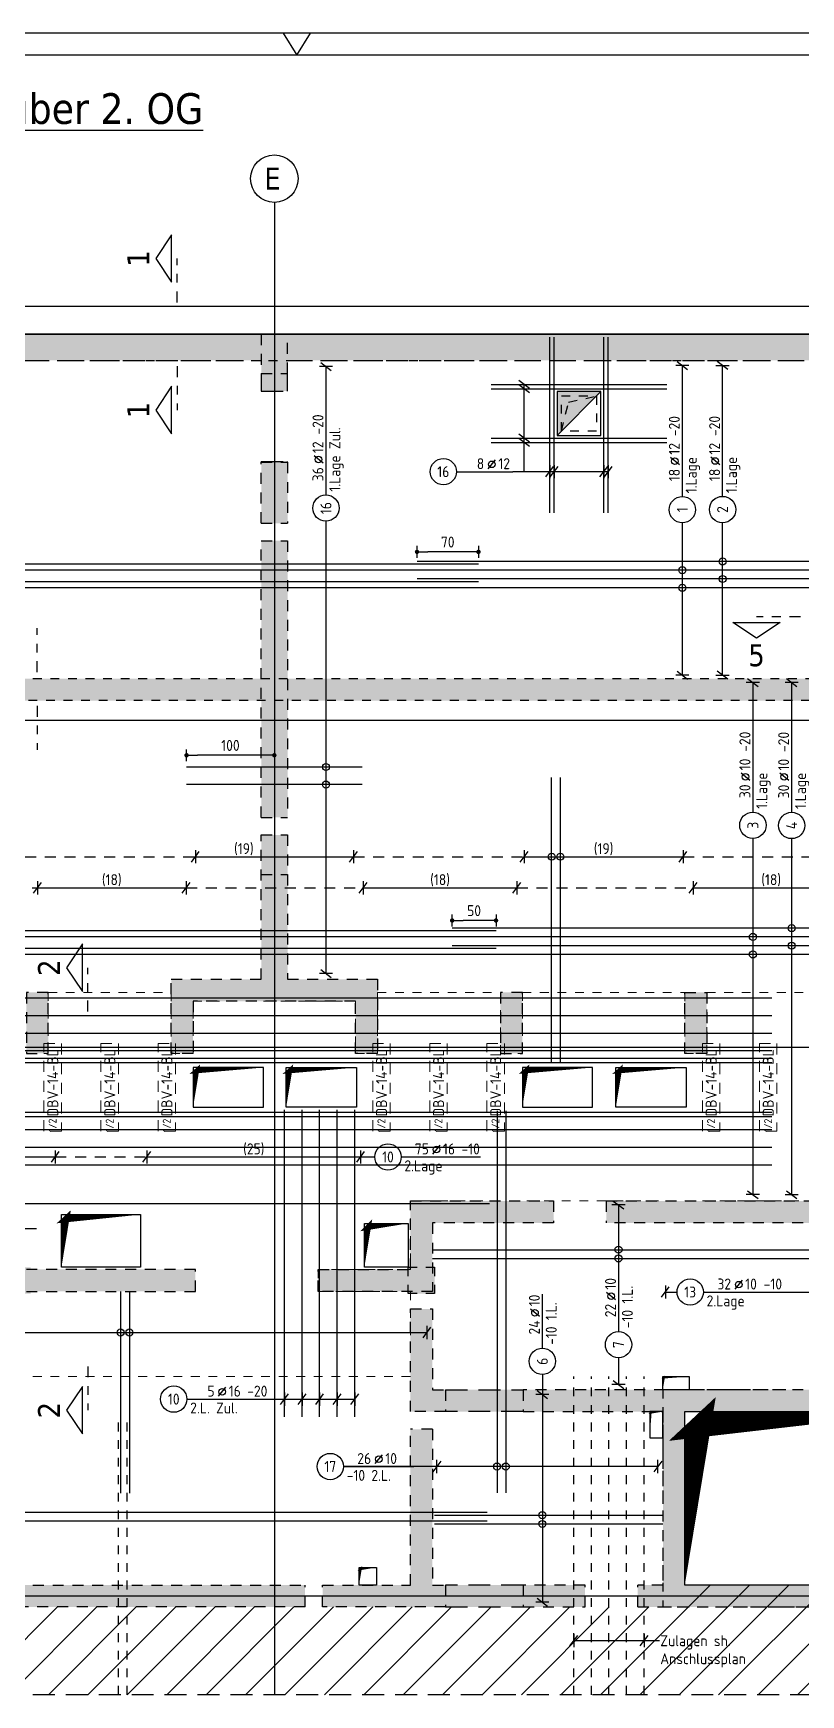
# Model space of a CAD drawing. Extents: x 0 to 76.9, y -2.2 to 33.4.
# Drawn here: x 26.72 to 35.47, y 10.77 to 29.7 of the extents above; entities that cross this region are included whole.
import ezdxf
from ezdxf.enums import TextEntityAlignment as Align

# ---------------------------------------------------------------- set-up
doc = ezdxf.new("R2010")
doc.units = 0
doc.header["$LTSCALE"] = 0.5
for name, pattern in [('AUSGEZOGEN', [1000.01, 1000, 0.01]), ('DASHED', [0.75, 0.5, -0.25]), ('DOT', [0.175, 0.05, -0.125]), ('HIDDEN', [0.375, 0.25, -0.125]), ('HIDDEN2', [0.187, 0.125, -0.062]), ('PUNKT', [0.175, 0.05, -0.125]), ('STRICHLINIE', [0.75, 0.5, -0.25]), ('STRICHPUNKT2', [0.55, 0.25, -0.125, 0.05, -0.125]), ('VERDECKT', [0.375, 0.25, -0.125])]:
    doc.linetypes.add(name, pattern=pattern)
for name, color, linetype in [('ACHSEN', 7, 'Continuous'), ('BETON', 7, 'Continuous'), ('Brüstung DG', 7, 'Continuous'), ('DD', 7, 'Continuous'), ('DG', 7, 'Continuous'), ('grau_dunkel', 7, 'Continuous'), ('grau_hell', 7, 'Continuous'), ('grau_mittel', 7, 'Continuous'), ('HILFE', 7, 'Continuous'), ('MASSE', 7, 'Continuous'), ('OBJEKT', 7, 'Continuous'), ('RAHMEN', 7, 'Continuous'), ('RND', 7, 'Continuous'), ('SCHATTEN', 7, 'Continuous'), ('SCHNITTE', 7, 'Continuous'), ('SFP_Achsen', 7, 'Continuous'), ('TEXT', 7, 'Continuous'), ('TWP_Auflager_Schraff', 7, 'Continuous'), ('VERDECKT', 7, 'Continuous'), ('VERDECKT2', 7, 'Continuous')]:
    doc.layers.add(name, color=color, linetype=linetype)
doc.layers.add('NOPLOT', color=7, linetype='Continuous', plot=False)
doc.styles.add('helv', font='tahoma.ttf')
doc.styles.add('txt', font='isocp.shx')
doc.dimstyles.new('DOT_I', dxfattribs={"dimscale": 0.5, "dimtxt": 0.25, "dimasz": 0.25, "dimexe": 0.1, "dimexo": 0.3, "dimgap": 0.1, "dimtad": 1, "dimdec": 3, "dimzin": 3, "dimtxsty": 'txt', "dimblk": 'DOT', "dimblk1": 'DOT', "dimblk2": 'DOT', "dimsah": 1, "dimcen": 0.1, "dimse1": 1, "dimse2": 1, "dimazin": 0, "dimtfac": 1, "dimtdec": 4, "dimtix": 1, "dimtmove": 2, "dimatfit": 3, "dimfxl": 0, "dimtvp": 1, "dimtolj": 1, "dimtzin": 0, "dimarcsym": 0})
pattern_1 = [(0, (-74.21585, 66.179425), (0.025, 0.05), [0, -0.05])]

# ---------------------------------------------------------------- blocks, each defined once
blk = doc.blocks.new('SCHN-1')
at = {"layer": 'SCHNITTE', "color": 5, "linetype": 'Continuous'}
blk.add_lwpolyline([(0.54, 0.125), (0, 0.485), (-0.54, 0.125)], close=True, dxfattribs=at)
at = {"layer": 'SCHNITTE', "color": 6, "linetype": 'Continuous', "style": 'helv'}
blk.add_attdef('SCHN-1', text='', height=0.5, dxfattribs=at).set_placement((0, 0.635), align=Align.CENTER)
blk = doc.blocks.new('DOT')
at = {"layer": 'MASSE', "color": 7, "linetype": 'Continuous'}
for p, q in [((0, 0), (-1, 0)), ((0, 0.54), (0, -0.54))]:
    blk.add_line(p, q, dxfattribs=at)
at = {"layer": 'MASSE', "color": 7, "linetype": 'Continuous', "const_width": 0.2}
blk.add_lwpolyline([(-0.1, 0, 1), (0.1, 0, 1)], format="xyb", close=True, dxfattribs=at)
blk = doc.blocks.new('*D24')
at = {"layer": 'Defpoints', "color": 0, "linetype": 'AUSGEZOGEN', "transparency": 16777216}
for p in [(31.494, 19.593), (31.494, 19.593), (31.994, 19.593)]:
    blk.add_point(p, dxfattribs=at)
at = {"layer": 'MASSE', "color": 0, "linetype": 'AUSGEZOGEN', "lineweight": -2, "transparency": 16777216}
blk.add_line((31.869, 19.593), (31.619, 19.593), dxfattribs=at)
at = {"layer": 'MASSE', "color": 0, "linetype": 'AUSGEZOGEN', "lineweight": -2, "transparency": 16777216, "xscale": 0.125, "yscale": 0.125, "zscale": 0.125, "rotation": 180}
blk.add_blockref('DOT', (31.494, 19.593), dxfattribs=at)
at = {"layer": 'MASSE', "color": 0, "linetype": 'AUSGEZOGEN', "lineweight": -2, "transparency": 16777216, "xscale": 0.125, "yscale": 0.125, "zscale": 0.125}
blk.add_blockref('DOT', (31.994, 19.593), dxfattribs=at)
at = {"layer": 'MASSE', "color": 0, "linetype": 'AUSGEZOGEN', "transparency": 16777216, "insert": (31.744, 19.705), "char_height": 0.125, "attachment_point": 5, "style": 'txt'}
blk.add_mtext('\\A1;50', dxfattribs=at)
blk = doc.blocks.new('lei_gre')
at = {"layer": 'RND', "color": 7, "linetype": 'Continuous'}
for p, q in [((-0.09, -0.12), (0.09, 0.12)), ((0, 0.15), (0, -0.15))]:
    blk.add_line(p, q, dxfattribs=at)
blk = doc.blocks.new('RND_LEI')
at = {"layer": 'RND', "color": 7, "linetype": 'Continuous'}
blk.add_line((1.022, 0.066), (1.19, 0.27), dxfattribs=at)
for centre, radius in [((0, 0), 0.3), ((1.106, 0.168), 0.075)]:
    blk.add_circle(centre, radius, dxfattribs=at)
at = {"layer": 'RND', "color": 7, "linetype": 'Continuous', "style": 'txt'}
blk.add_attdef('POSL', text='', height=0.25, dxfattribs=at).set_placement((0, 0), align=Align.MIDDLE)
blk.add_attdef('ANZ', text='', height=0.25, dxfattribs=at).set_placement((0.931, 0.057), align=Align.RIGHT)
for tag, p in [('DUM', (1.253, 0.057)), ('ABSTD', (1.674, 0.057)), ('POSTXT', (0.374, -0.327))]:
    blk.add_attdef(tag, p, '', height=0.25, dxfattribs=at)
blk = doc.blocks.new('*D33')
at = {"layer": 'Defpoints', "color": 0, "linetype": 'AUSGEZOGEN', "transparency": 16777216}
for p in [(31.094, 23.792), (31.094, 23.792), (31.794, 23.792)]:
    blk.add_point(p, dxfattribs=at)
at = {"layer": 'MASSE', "color": 0, "linetype": 'AUSGEZOGEN', "lineweight": -2, "transparency": 16777216}
blk.add_line((31.669, 23.792), (31.219, 23.792), dxfattribs=at)
at = {"layer": 'MASSE', "color": 0, "linetype": 'AUSGEZOGEN', "lineweight": -2, "transparency": 16777216, "xscale": 0.125, "yscale": 0.125, "zscale": 0.125, "rotation": 180}
blk.add_blockref('DOT', (31.094, 23.792), dxfattribs=at)
at = {"layer": 'MASSE', "color": 0, "linetype": 'AUSGEZOGEN', "lineweight": -2, "transparency": 16777216, "xscale": 0.125, "yscale": 0.125, "zscale": 0.125}
blk.add_blockref('DOT', (31.794, 23.792), dxfattribs=at)
at = {"layer": 'MASSE', "color": 0, "linetype": 'AUSGEZOGEN', "transparency": 16777216, "insert": (31.444, 23.904), "char_height": 0.125, "attachment_point": 5, "style": 'txt'}
blk.add_mtext('\\A1;70', dxfattribs=at)
blk = doc.blocks.new('A1-35-0')
at = {"layer": 'RAHMEN'}
blk.add_line((118.9, 59.4), (0, 59.4), dxfattribs=at)
at = {"layer": 'RAHMEN', "color": 7, "linetype": 'Continuous'}
for p, q in [((59.14, 59.4), (59.45, 58.9)), ((59.45, 58.9), (59.76, 59.4))]:
    blk.add_line(p, q, dxfattribs=at)
at = {"layer": 'RAHMEN', "color": 5}
blk.add_line((118.4, 58.9), (2, 58.9), dxfattribs=at)
blk = doc.blocks.new('*D45')
at = {"layer": 'Defpoints', "color": 0, "linetype": 'AUSGEZOGEN', "transparency": 16777216}
for p in [(28.469, 21.475), (28.469, 21.475), (29.469, 21.475)]:
    blk.add_point(p, dxfattribs=at)
at = {"layer": 'MASSE', "color": 0, "linetype": 'AUSGEZOGEN', "lineweight": -2, "transparency": 16777216}
blk.add_line((29.344, 21.475), (28.594, 21.475), dxfattribs=at)
at = {"layer": 'MASSE', "color": 0, "linetype": 'AUSGEZOGEN', "lineweight": -2, "transparency": 16777216, "xscale": 0.125, "yscale": 0.125, "zscale": 0.125, "rotation": 180}
blk.add_blockref('DOT', (28.469, 21.475), dxfattribs=at)
at = {"layer": 'MASSE', "color": 0, "linetype": 'AUSGEZOGEN', "lineweight": -2, "transparency": 16777216, "xscale": 0.125, "yscale": 0.125, "zscale": 0.125}
blk.add_blockref('DOT', (29.469, 21.475), dxfattribs=at)
at = {"layer": 'MASSE', "color": 0, "linetype": 'AUSGEZOGEN', "transparency": 16777216, "insert": (28.969, 21.587), "char_height": 0.125, "attachment_point": 5, "style": 'txt'}
blk.add_mtext('\\A1;100', dxfattribs=at)

msp = doc.modelspace()

# ---------------------------------------------------------------- hatches: boundary and pattern name
at = {"layer": 'Brüstung DG', "linetype": 'DOT'}
h = msp.add_hatch(dxfattribs=at)
h.set_pattern_fill('DOTS', color=102, scale=0.8, double=1)
h.set_pattern_definition(pattern_1)
h.paths.add_polyline_path([(43.0691, 10.7729), (43.3691, 10.7729), (43.3691, 26.2729), (4.4441, 26.2729), (4.4441, 25.3079), (4.6041, 25.3079), (4.6041, 25.9729), (43.0691, 25.9729)])
at = {"layer": 'DG', "linetype": 'AUSGEZOGEN'}
h = msp.add_hatch(dxfattribs=at)
h.set_pattern_fill('DOTS', scale=0.8, double=1)
h.set_pattern_definition(pattern_1)
h.paths.add_polyline_path([(34.1441, 12.0229), (34.1441, 13.9979), (36.8441, 13.9979), (36.8441, 13.5329), (37.0941, 13.5329), (37.0941, 14.2479), (33.8941, 14.2479), (33.8941, 11.7729), (37.0941, 11.7729), (37.0941, 12.4829), (36.8441, 12.4829), (36.8441, 12.0229)], flags=17)
h.paths.add_polyline_path([(30.9941, 15.6429), (30.9941, 15.3429), (31.2941, 15.3429), (31.2941, 15.6429)], flags=17)
h.paths.add_polyline_path([(26.6941, 15.6429), (26.3941, 15.6429), (26.3941, 15.3429), (26.6941, 15.3429)], flags=17)
h.paths.add_polyline_path([(22.9441, 15.6429), (22.6441, 15.6429), (22.6441, 15.3429), (22.9441, 15.3429)], flags=17)
h.paths.add_polyline_path([(14.7041, 15.3429), (14.7041, 15.6429), (14.4041, 15.6429), (14.4041, 15.3429)], flags=17)
h.paths.add_polyline_path([(12.1191, 22.3479), (12.1191, 22.0979), (35.7691, 22.0979), (35.7691, 22.3479)])
h.paths.add_polyline_path([(39.3441, 10.7729), (39.5941, 10.7729), (39.5941, 22.3479), (39.3441, 22.3479)])
h.paths.add_polyline_path([(4.3941, 10.7729), (4.6041, 10.7729), (4.6041, 19.1979), (4.3941, 19.1979)])
at = {"layer": 'grau_dunkel', "transparency": 33554687}
msp.add_hatch(color=21, dxfattribs=at).paths.add_polyline_path([(33.1891, 25.6179), (32.6891, 25.6179), (32.6891, 25.1179)])
at = {"layer": 'grau_hell', "linetype": 'AUSGEZOGEN'}
h = msp.add_hatch(dxfattribs=at)
h.set_pattern_fill('ANSI31', color=9, scale=0.1, style=0, double=1)
h.set_pattern_definition([(45, (-0.08538, 28.69272), (-0.2245064, 0.2245064), [])])
h.paths.add_polyline_path([(31.2691, 11.7729), (20.1441, 11.7729), (20.1441, 12.0229), (17.7791, 12.0229), (17.7791, 16.3979), (10.8441, 16.3979), (10.8441, 18.0229), (9.3791, 18.0229), (9.3791, 18.0229), (8.4941, 18.0229), (8.4941, 18.0229), (8.0941, 18.0229), (8.0941, 19.8079), (6.6441, 19.8079), (6.6441, 19.6029), (4.4441, 19.6029), (4.4441, 19.1979), (4.3941, 19.1979), (4.3941, 14.4679), (3.9391, 14.4679), (3.9391, 11.8179), (4.3941, 11.8179), (4.3941, 10.7729), (43.3691, 10.7729), (43.3691, 26.2729), (37.094, 26.2729), (37.0941, 14.2479), (36.8441, 14.2478), (36.844, 12.0229), (34.1441, 12.0229), (34.1441, 11.7729)])
at = {"layer": 'grau_mittel'}
h = msp.add_hatch(color=61, dxfattribs=at)
h.paths.add_polyline_path([(43.3691, 26.2729), (36.8441, 26.2729), (36.8441, 18.0229), (37.9091, 18.0229), (37.9091, 18.2729), (37.0941, 18.2729), (37.0941, 25.9729), (39.3441, 25.9729), (39.3441, 18.2729), (39.1941, 18.2729), (39.1941, 18.0229), (39.5941, 18.0229), (39.5941, 25.9729), (43.0691, 25.9729), (43.0691, 20.9579), (43.3691, 20.9579)])
h.paths.add_polyline_path([(43.3691, 20.9579), (43.0691, 20.9579), (43.0691, 19.0879), (43.3691, 19.0879)], flags=17)
h.paths.add_polyline_path([(43.3691, 19.0879), (43.0691, 19.0879), (43.0691, 18.0229), (43.3691, 18.0229)])
h.paths.add_polyline_path([(43.0691, 18.0229), (43.0691, 18.2729), (39.5941, 18.2729), (39.5941, 18.0229)])
h.paths.add_polyline_path([(39.1941, 18.0229), (39.1941, 18.2729), (38.3091, 18.2729), (38.3091, 18.0229)], flags=17)
h.paths.add_polyline_path([(38.3091, 18.2729), (38.1091, 18.2729), (38.1091, 18.0229), (38.3091, 18.0229)], flags=17)
h.paths.add_polyline_path([(43.3691, 18.0229), (43.0691, 18.0229), (43.0691, 12.0479), (43.3691, 12.0479)])
h.paths.add_polyline_path([(43.0691, 11.7479), (43.3691, 11.7479), (43.3691, 12.0479), (43.0691, 12.0479)])
h.paths.add_polyline_path([(4.6691, 14.1678), (4.6041, 14.1678), (4.3191, 14.1678), (4.3191, 12.1178), (4.6041, 12.1178), (4.6691, 12.1178)])
h.paths.add_polyline_path([(4.6041, 25.9729), (8.0941, 25.9729), (8.0941, 18.0229), (8.4941, 18.0229), (8.4941, 18.2729), (8.3441, 18.2729), (8.3441, 25.9729), (10.5941, 25.9729), (10.5941, 18.2729), (9.8291, 18.2729), (9.8291, 18.0229), (10.8441, 18.0229), (10.8441, 26.2729), (4.4441, 26.2729), (4.4441, 19.1979), (4.3941, 19.1979), (4.3941, 14.4678), (3.9391, 14.4678), (3.9391, 14.1678), (4.6041, 14.1678)])
h.paths.add_polyline_path([(4.6691, 18.2729), (4.6691, 18.0229), (8.0941, 18.0229), (8.0941, 18.2729)], flags=17)
h.paths.add_polyline_path([(8.4941, 18.2729), (8.4941, 18.0229), (9.3791, 18.0229), (9.3791, 18.2729)], flags=17)
h.paths.add_polyline_path([(9.3791, 18.2729), (9.3791, 18.0229), (9.6291, 18.0229), (9.6291, 18.2729)], flags=17)
h.paths.add_polyline_path([(10.8441, 18.0229), (10.5941, 18.0229), (10.5941, 16.3979), (10.8441, 16.3979)], flags=17)
h.paths.add_polyline_path([(8.0941, 16.3979), (8.0941, 11.7729), (8.4941, 11.7729), (8.4941, 12.0229), (8.3441, 12.0229), (8.3441, 16.1479), (14.4291, 16.1479), (14.4291, 15.7929), (14.6791, 15.7929), (14.6791, 16.1479), (15.7391, 16.1479), (15.7391, 16.3979)])
h.paths.add_polyline_path([(9.5041, 11.7729), (9.5041, 12.0229), (8.4941, 12.0229), (8.4941, 11.7729)], flags=17)
h.paths.add_polyline_path([(9.5041, 11.7729), (9.7041, 11.7729), (9.7041, 12.0229), (9.5041, 12.0229)])
h.paths.add_polyline_path([(9.9041, 12.0229), (9.9041, 11.7729), (12.8191, 11.7729), (12.8191, 12.0229)], flags=16)
h.paths.add_polyline_path([(13.0191, 12.0229), (13.0191, 11.7729), (13.2691, 11.7729), (13.2691, 12.0229)], flags=16)
h.paths.add_polyline_path([(13.2691, 12.0229), (13.2691, 11.7729), (14.2791, 11.7729), (14.2791, 12.0229)], flags=16)
h.paths.add_polyline_path([(14.4291, 12.0229), (14.2791, 12.0229), (14.2791, 11.7729), (14.8291, 11.7729), (14.8291, 12.0229), (14.6791, 12.0229), (14.6791, 14.7079), (16.0391, 14.7079), (16.0391, 14.9579), (14.6791, 14.9579), (14.6791, 15.6429), (14.4291, 15.6429)])
h.paths.add_polyline_path([(14.8291, 12.0229), (14.8291, 11.7729), (15.8391, 11.7729), (15.8391, 12.0229)], flags=16)
h.paths.add_polyline_path([(15.8391, 11.7729), (16.0891, 11.7729), (16.0891, 12.0229), (15.8391, 12.0229)])
h.paths.add_polyline_path([(16.4941, 16.1479), (16.4941, 16.3979), (16.1391, 16.3979), (16.1391, 16.1479)])
h.paths.add_polyline_path([(17.3791, 16.1479), (17.3791, 16.3979), (16.4941, 16.3979), (16.4941, 16.1479)])
h.paths.add_polyline_path([(18.6941, 16.1479), (18.6941, 12.0229), (16.2891, 12.0229), (16.2891, 11.7729), (20.4441, 11.7729), (20.4441, 12.0229), (18.9441, 12.0229), (18.9441, 16.1479), (19.8941, 16.1479), (19.8941, 15.3679), (21.2691, 15.3679), (21.2691, 15.6179), (20.1441, 15.6179), (20.1441, 16.3979), (17.3791, 16.3979), (17.3791, 16.1479)])
h.paths.add_polyline_path([(16.2391, 14.9579), (16.2391, 14.7079), (17.7791, 14.7079), (17.7791, 14.9579)])
h.paths.add_polyline_path([(20.6441, 12.0229), (20.6441, 11.7729), (29.8191, 11.7729), (29.8191, 12.0229)])
h.paths.add_polyline_path([(25.0191, 15.3679), (25.0191, 15.6179), (22.6691, 15.6179), (22.6691, 15.3679)])
h.paths.add_polyline_path([(28.5691, 15.3679), (28.5691, 15.6179), (26.4191, 15.6179), (26.4191, 15.3679)])
h.paths.add_polyline_path([(29.9691, 15.6179), (29.9691, 15.3679), (31.2691, 15.3679), (31.2691, 16.1479), (32.6491, 16.1479), (32.6491, 16.3979), (31.0191, 16.3979), (31.0191, 15.6179)])
h.paths.add_polyline_path([(31.2691, 13.7979), (31.0191, 13.7979), (31.0191, 12.0229), (30.0191, 12.0229), (30.0191, 11.7729), (31.4191, 11.7729), (31.4191, 12.0229), (31.2691, 12.0229)])
h.paths.add_polyline_path([(32.3041, 11.7729), (32.3041, 12.0229), (31.4191, 12.0229), (31.4191, 11.7729)])
h.paths.add_polyline_path([(32.3041, 12.0229), (32.3041, 11.7729), (33.0091, 11.7729), (33.0091, 12.0229)], flags=17)
h.paths.add_polyline_path([(33.6091, 12.0229), (33.6091, 11.7729), (37.0941, 11.7729), (37.0941, 12.4829), (36.8441, 12.4829), (36.8441, 12.0229), (34.1441, 12.0229), (34.1441, 13.9979), (36.8441, 13.9979), (36.8441, 13.5329), (37.0941, 13.5329), (37.0941, 13.7829), (37.0141, 13.7829), (37.0141, 13.9329), (37.0941, 13.9329), (37.0941, 14.3976), (36.8441, 14.3976), (36.8441, 14.2479), (32.3041, 14.2479), (32.3041, 13.9979), (33.8941, 13.9979), (33.8941, 12.0229)])
h.paths.add_polyline_path([(36.8441, 13.5329), (36.8441, 12.4829), (37.0941, 12.4829), (37.0941, 13.5329)], flags=17)
h.paths.add_polyline_path([(36.8441, 14.3976), (37.0941, 14.3976), (37.0941, 15.2826), (36.8441, 15.2826)])
h.paths.add_polyline_path([(37.0941, 15.5479), (36.8441, 15.5479), (36.8441, 15.2826), (37.0941, 15.2826)])
h.paths.add_polyline_path([(36.5441, 16.3979), (36.5441, 16.1479), (37.0941, 16.1479), (37.0941, 16.3979)])
h.paths.add_polyline_path([(35.944, 16.1479), (35.944, 16.3979), (33.2491, 16.3979), (33.2491, 16.1479)])
h.paths.add_polyline_path([(32.3041, 13.9979), (32.3041, 14.2479), (31.4191, 14.2479), (31.4191, 13.9979)])
h.paths.add_polyline_path([(31.4191, 13.9979), (31.4191, 14.2479), (31.2691, 14.2479), (31.2691, 15.1679), (31.0191, 15.1679), (31.0191, 13.9979)])
h.paths.add_polyline_path([(37.0941, 18.0229), (36.8441, 18.0229), (36.8441, 16.9479), (37.0941, 16.9479)])
h.paths.add_polyline_path([(34.1441, 18.0779), (34.3941, 18.0779), (34.3941, 18.7729), (34.1441, 18.7729)])
h.paths.add_polyline_path([(32.2941, 18.7729), (32.0441, 18.7729), (32.0441, 18.0779), (32.2941, 18.0779)])
h.paths.add_polyline_path([(30.3941, 18.6729), (30.3941, 18.0779), (30.6441, 18.0779), (30.6441, 18.9229), (29.6191, 18.9229), (29.6191, 20.5679), (29.3191, 20.5679), (29.3191, 18.9229), (28.2941, 18.9229), (28.2941, 18.0779), (28.5441, 18.0779), (28.5441, 18.6729)])
h.paths.add_polyline_path([(29.3191, 20.7679), (29.6191, 20.7679), (29.6191, 23.9179), (29.3191, 23.9179)])
h.paths.add_polyline_path([(29.6191, 24.8129), (29.3191, 24.8129), (29.3191, 24.1179), (29.6191, 24.1179)])
h.paths.add_polyline_path([(29.6191, 24.8129), (29.6191, 24.8229), (29.3191, 24.8229), (29.3191, 24.8129)])
h.paths.add_polyline_path([(29.6191, 25.6229), (29.6191, 25.8229), (29.3191, 25.8229), (29.3191, 25.6229)])
h.paths.add_polyline_path([(29.3191, 25.8229), (29.6191, 25.8229), (29.6191, 26.2729), (29.3191, 26.2729)])
h.paths.add_polyline_path([(29.6191, 26.2729), (29.6191, 25.9729), (36.8441, 25.9729), (36.8441, 26.2729)])
h.paths.add_polyline_path([(22.1191, 26.2729), (22.1191, 25.9729), (29.3191, 25.9729), (29.3191, 26.2729)])
h.paths.add_polyline_path([(21.8191, 26.2729), (21.8191, 25.9729), (22.1191, 25.9729), (22.1191, 26.2729)])
h.paths.add_polyline_path([(14.6191, 26.2729), (14.6191, 25.9729), (21.8191, 25.9729), (21.8191, 26.2729)])
h.paths.add_polyline_path([(14.6191, 26.2729), (14.3191, 26.2729), (14.3191, 25.9729), (14.6191, 25.9729)])
h.paths.add_polyline_path([(10.8441, 26.2729), (10.8441, 25.9729), (14.3191, 25.9729), (14.3191, 26.2729)])
h.paths.add_polyline_path([(13.5441, 18.7729), (13.2941, 18.7729), (13.2941, 18.0779), (13.5441, 18.0779)])
h.paths.add_polyline_path([(15.6441, 18.7729), (15.3941, 18.7729), (15.3941, 18.0779), (15.6441, 18.0779)])
h.paths.add_polyline_path([(17.2941, 18.7729), (17.0441, 18.7729), (17.0441, 18.0779), (17.2941, 18.0779)])
h.paths.add_polyline_path([(19.3941, 18.7729), (19.1441, 18.7729), (19.1441, 18.0779), (19.3941, 18.0779)])
h.paths.add_polyline_path([(20.7941, 18.0779), (21.0441, 18.0779), (21.0441, 18.7729), (20.7941, 18.7729)])
h.paths.add_polyline_path([(22.8941, 18.0779), (23.1441, 18.0779), (23.1441, 18.7729), (22.8941, 18.7729)])
h.paths.add_polyline_path([(24.7941, 18.7729), (24.5441, 18.7729), (24.5441, 18.0779), (24.7941, 18.0779)])
h.paths.add_polyline_path([(26.6441, 18.0779), (26.8941, 18.0779), (26.8941, 18.7729), (26.6441, 18.7729)])
h.paths.add_polyline_path([(43.0691, 10.7729), (43.3691, 10.7729), (43.3691, 11.7479), (43.0691, 11.7479)])
h.paths.add_polyline_path([(4.3941, 10.7729), (4.6041, 10.7729), (4.6041, 12.1178), (3.9391, 12.1178), (3.9391, 11.8178), (4.3941, 11.8178)])

# ---------------------------------------------------------------- linework, layer by layer
at = {"layer": 'ACHSEN', "color": 140, "linetype": 'AUSGEZOGEN'}
for p, q in [((29.4691, 27.7729), (29.4691, 10.7729)), ((43.3691, 26.2729), (2.1691, 26.2729)), ((43.3691, 18.1479), (2.1691, 18.1479)), ((43.3691, 11.8979), (2.1691, 11.8979))]:
    msp.add_line(p, q, dxfattribs=at)
at = {"layer": 'BETON', "color": 6, "linetype": 'AUSGEZOGEN'}
msp.add_line((4.3691, 26.2729), (43.3691, 26.2729), dxfattribs=at)
for points in [[(29.3441, 17.9179), (28.5441, 17.9179), (28.5441, 17.4679), (29.3441, 17.4679)], [(29.6041, 17.9179), (30.4041, 17.9179), (30.4041, 17.4679), (29.6041, 17.4679)], [(33.0941, 17.9179), (32.2941, 17.9179), (32.2941, 17.4679), (33.0941, 17.4679)], [(33.3591, 17.9179), (34.1591, 17.9179), (34.1591, 17.4679), (33.3591, 17.4679)], [(27.9441, 15.6429), (27.0441, 15.6429), (27.0441, 16.2429), (27.9441, 16.2429)], [(30.4941, 16.1429), (30.9941, 16.1429), (30.9941, 15.6429), (30.4941, 15.6429)], [(33.8941, 14.3979), (34.1941, 14.3979), (34.1941, 14.2479), (33.8941, 14.2479)], [(33.8941, 13.9979), (33.7441, 13.9979), (33.7441, 13.6979), (33.8941, 13.6979)], [(34.1441, 13.9979), (36.8441, 13.9979), (36.8441, 12.0229), (34.1441, 12.0229)], [(30.4341, 12.2229), (30.6341, 12.2229), (30.6341, 12.0229), (30.4341, 12.0229)]]:
    msp.add_lwpolyline(points, close=True, dxfattribs=at)
at = {"layer": 'Brüstung DG', "color": 102, "linetype": 'PUNKT', "lineweight": -2}
for points in [[(43.3691, 10.7729), (43.3691, 26.2729), (4.4441, 26.2729), (4.4441, 25.3079), (4.4441, 25.3079), (4.4441, 25.3079), (4.6041, 25.3079)], [(4.6041, 25.3079), (4.6041, 25.3079), (4.6041, 25.3079), (4.6041, 25.9729), (43.0691, 25.9729), (43.0691, 10.7729)]]:
    msp.add_lwpolyline(points, dxfattribs=at)
at = {"layer": 'DD', "color": 7, "linetype": 'HIDDEN2'}
for p, q in [((32.8207, 25.4976), (33.1391, 25.5679)), ((32.7391, 25.1679), (32.8207, 25.4976))]:
    msp.add_line(p, q, dxfattribs=at)
msp.add_lwpolyline([(32.7391, 25.5679), (33.1391, 25.5679), (33.1391, 25.1679), (32.7391, 25.1679)], close=True, dxfattribs=at)
at = {"layer": 'DG', "color": 7, "linetype": 'PUNKT', "lineweight": -2}
for p, q in [((12.1191, 22.3479), (35.5691, 22.3479)), ((35.7691, 22.0979), (11.9191, 22.0979)), ((37.0941, 14.2479), (33.8941, 14.2479)), ((33.8941, 14.2479), (33.8941, 11.7729)), ((34.1441, 12.0229), (34.1441, 13.9979)), ((34.1441, 13.9979), (36.8441, 13.9979)), ((36.8441, 12.0229), (34.1441, 12.0229)), ((33.8941, 11.7729), (37.0941, 11.7729))]:
    msp.add_line(p, q, dxfattribs=at)
msp.add_lwpolyline([(30.9941, 15.6429), (31.2941, 15.6429), (31.2941, 15.3429), (30.9941, 15.3429)], close=True, dxfattribs=at)
at = {"layer": 'grau_dunkel', "color": 21}
msp.add_lwpolyline([(36.8441, 13.9979, 0, 0.31, 0), (34.153, 13.8431, 0, 0, 0), (34.3046, 13.9848, 0.3221, 0, 0), (34.1441, 12.0229, 0, 0, 0)], format="xyseb", dxfattribs=at)
at = {"layer": 'HILFE', "color": 102, "linetype": 'AUSGEZOGEN'}
msp.add_line((33.8548, 11.3891), (32.8805, 11.3891), dxfattribs=at)
at = {"layer": 'HILFE', "color": 102, "linetype": 'DASHED'}
msp.add_line((43.4691, 10.7729), (2.6691, 10.7729), dxfattribs=at)
at = {"layer": 'NOPLOT', "color": 171, "linetype": 'DOT', "lineweight": 0}
for points in [[(26.6441, 18.0779), (26.8941, 18.0779), (26.8941, 18.7729), (28.2941, 18.7729), (28.2941, 18.0779), (28.5441, 18.0779), (28.5441, 18.6729), (30.3941, 18.6729), (30.3941, 18.0779), (30.6441, 18.0779), (30.6441, 18.7729), (32.0441, 18.7729), (32.0441, 18.0779), (32.2941, 18.0779), (32.2941, 18.7729), (34.1441, 18.7729), (34.1441, 18.0779), (34.3941, 18.0779), (34.3941, 18.7729), (36.8441, 18.7729)], [(36.8441, 16.3979), (31.0191, 16.3979), (31.0191, 15.6179), (29.9691, 15.6179), (29.9691, 15.3679), (31.0191, 15.3679), (31.0191, 14.3979), (20.1441, 14.3979), (20.1441, 15.3679), (21.2691, 15.3679), (21.2691, 15.6179)]]:
    msp.add_lwpolyline(points, dxfattribs=at)
at = {"layer": 'NOPLOT', "color": 191, "linetype": 'Continuous'}
for points in [[(21.1341, 18.7113), (35.1341, 18.7113)], [(21.1341, 18.5113), (35.1341, 18.5113)], [(21.1341, 18.3113), (35.1341, 18.3113)], [(21.1341, 18.1113), (35.1341, 18.1113)], [(21.1341, 18.025), (35.1341, 18.025)], [(21.1341, 17.975), (35.1341, 17.975)], [(21.1341, 17.4107), (35.1341, 17.4107)], [(21.1341, 17.3607), (35.1341, 17.3607)], [(21.1341, 17.2107), (35.1341, 17.2107)], [(21.1341, 17.0107), (35.1341, 17.0107)], [(21.1341, 16.8107), (35.1341, 16.8107)]]:
    msp.add_lwpolyline(points, dxfattribs=at)
at = {"layer": 'OBJEKT', "color": 7, "linetype": 'AUSGEZOGEN'}
msp.add_line((32.6891, 25.1179), (33.1891, 25.6179), dxfattribs=at)
msp.add_lwpolyline([(33.1891, 25.6179), (32.6891, 25.6179), (32.6891, 25.1179), (33.1891, 25.1179)], close=True, dxfattribs=at)
at = {"layer": 'RND', "color": 7, "linetype": 'AUSGEZOGEN'}
for p, q in [((24.9312, 26.591), (37.0414, 26.591)), ((30.0568, 25.904), (30.0568, 24.4409)), ((34.1161, 25.9156), (34.1161, 24.4227)), ((34.5745, 24.4241), (34.5745, 25.9148)), ((31.544, 24.7055), (32.184, 24.7055)), ((30.0568, 24.1409), (30.0568, 18.9885)), ((34.1161, 24.1227), (34.1161, 22.3873)), ((34.5745, 22.3868), (34.5745, 24.1241)), ((34.9198, 22.3046), (34.9198, 20.8275)), ((35.3613, 22.3041), (35.3613, 20.8252)), ((18.8561, 21.8733), (37.0384, 21.8733)), ((34.9198, 20.5275), (34.9198, 16.4698)), ((35.3613, 20.5252), (35.3613, 16.4695)), ((28.5695, 20.3191), (30.3702, 20.3191)), ((32.3145, 20.3191), (34.1242, 20.3191)), ((26.7706, 19.9657), (28.4636, 19.9657)), ((30.4814, 19.9657), (32.2317, 19.9657)), ((34.2408, 19.9657), (35.9655, 19.9657)), ((24.7909, 16.8996), (26.9744, 16.8996)), ((28.0167, 16.8996), (30.4519, 16.8996)), ((30.4519, 16.8996), (30.6135, 16.8996)), ((30.9135, 16.8996), (31.8185, 16.8996)), ((33.3892, 16.3524), (33.3892, 14.9111)), ((26.1182, 16.0854), (26.7582, 16.0854)), ((32.5216, 14.722), (32.5216, 15.3381)), ((33.923, 15.3609), (34.0556, 15.3609)), ((34.3556, 15.3609), (37.0473, 15.3609)), ((23.588, 14.8996), (31.2076, 14.8996)), ((33.3892, 14.6111), (33.3892, 14.306)), ((32.5216, 14.422), (32.5216, 14.1933)), ((28.4731, 14.1407), (29.4338, 14.1407)), ((32.5216, 14.1933), (32.5216, 11.8282)), ((31.3192, 13.3729), (30.2563, 13.3729)), ((30.2563, 13.3729), (31.0592, 13.3729)), ((33.8375, 13.3729), (31.3192, 13.3729))]:
    msp.add_line(p, q, dxfattribs=at)
at = {"layer": 'RND', "color": 102, "linetype": 'AUSGEZOGEN'}
for p, q in [((32.3142, 24.7055), (32.3142, 25.698)), ((33.2729, 24.7055), (32.184, 24.7055)), ((29.4338, 14.1407), (30.3849, 14.1407))]:
    msp.add_line(p, q, dxfattribs=at)
at = {"layer": 'RND', "color": 7, "linetype": 'VERDECKT'}
for p, q in [((26.6302, 20.3191), (28.5695, 20.3191)), ((30.3702, 20.3191), (32.3145, 20.3191)), ((34.1242, 20.3191), (36.064, 20.3191)), ((24.6868, 19.9657), (26.7706, 19.9657)), ((28.4636, 19.9657), (30.4814, 19.9657)), ((32.2317, 19.9657), (34.2408, 19.9657)), ((26.9744, 16.8996), (28.0167, 16.8996))]:
    msp.add_line(p, q, dxfattribs=at)
at = {"layer": 'RND', "color": 1, "linetype": 'AUSGEZOGEN'}
for points in [[(32.6053, 24.2379), (32.6053, 26.2379)], [(32.6553, 24.2379), (32.6553, 26.2379)], [(33.2229, 24.2379), (33.2229, 26.2379)], [(33.2729, 24.2379), (33.2729, 26.2379)], [(31.9391, 25.698), (33.9391, 25.698)], [(31.9391, 25.648), (33.9391, 25.648)], [(31.9391, 25.0878), (33.9391, 25.0878)], [(31.9391, 25.0378), (33.9391, 25.0378)], [(36.8441, 23.6831), (31.0941, 23.6831)], [(20.2941, 23.6559), (31.7941, 23.6559)], [(36.844, 23.5831), (25.344, 23.5831)], [(36.8441, 23.4831), (31.0941, 23.4831)], [(20.2941, 23.4559), (31.7941, 23.4559)], [(36.844, 23.3831), (25.344, 23.3831)], [(30.4691, 21.3413), (28.4691, 21.3413)], [(32.6275, 17.9729), (32.6275, 21.2229)], [(32.7275, 17.9729), (32.7275, 21.2229)], [(30.4691, 21.1413), (28.4691, 21.1413)], [(36.8441, 19.5061), (31.4941, 19.5061)], [(20.4941, 19.4789), (31.9941, 19.4789)], [(36.8441, 19.4061), (25.3441, 19.4061)], [(36.8441, 19.3061), (31.4941, 19.3061)], [(20.4941, 19.2789), (31.9941, 19.2789)], [(36.8441, 19.2061), (25.3441, 19.2061)], [(29.5849, 13.9379), (29.5849, 17.4379)], [(29.7849, 13.9379), (29.7849, 17.4379)], [(29.9849, 13.9379), (29.9849, 17.4379)], [(30.1849, 13.9379), (30.1849, 17.4379)], [(30.3849, 13.9379), (30.3849, 17.4379)], [(32.0055, 17.4229), (32.0055, 13.0729)], [(32.1055, 17.4229), (32.1055, 13.0729)], [(20.17, 16.3696), (31.92, 16.3696)], [(31.2691, 15.8429), (36.9191, 15.8429)], [(31.2691, 15.7429), (36.9191, 15.7429)], [(27.718, 15.3679), (27.718, 13.0679)], [(27.818, 15.3679), (27.818, 13.0679)], [(20.1441, 12.8531), (31.8941, 12.8531)], [(20.1441, 12.7531), (31.8941, 12.7531)], [(31.2941, 12.8186), (33.8941, 12.8186)], [(31.2941, 12.7186), (33.8941, 12.7186)]]:
    msp.add_lwpolyline(points, dxfattribs=at)
at = {"layer": 'RND', "color": 1, "linetype": 'HIDDEN2'}
for points in [[(32.8805, 10.7729), (32.8805, 14.3979)], [(33.0805, 10.7729), (33.0805, 14.3979)], [(33.2805, 10.7729), (33.2805, 14.3979)], [(33.4805, 10.7729), (33.4805, 14.3979)], [(33.6805, 10.7729), (33.6805, 14.3979)], [(27.6939, 10.7729), (27.6939, 13.8979)], [(27.7939, 10.7729), (27.7939, 13.8979)]]:
    msp.add_lwpolyline(points, dxfattribs=at)
at = {"layer": 'RND', "color": 7, "linetype": 'AUSGEZOGEN'}
for centre in [(34.5745, 23.6831), (34.1161, 23.5831), (34.5745, 23.4831), (34.1161, 23.3831), (30.0568, 21.3413), (30.0568, 21.1413), (32.6275, 20.3191), (32.7275, 20.3191), (35.3613, 19.5061), (34.9198, 19.4061), (35.3613, 19.3061), (34.9198, 19.2061), (33.3892, 15.8429), (33.3892, 15.7429), (27.718, 14.8996), (27.818, 14.8996), (32.0055, 13.373), (32.1055, 13.373), (32.5216, 12.8186), (32.5216, 12.7186)]:
    msp.add_circle(centre, 0.04, dxfattribs=at)
at = {"layer": 'SCHATTEN', "color": 1, "linetype": 'AUSGEZOGEN'}
for points in [[(28.5441, 17.4679, 0, 0.0734, 0), (28.5806, 17.9149, 0, 0, 0), (28.5456, 17.8834, 0.0689, 0, 0), (29.3441, 17.9179, 0, 0, 0)], [(29.6041, 17.4679, 0, 0.0734, 0), (29.6406, 17.9149, 0, 0, 0), (29.6056, 17.8834, 0.0689, 0, 0), (30.4041, 17.9179, 0, 0, 0)], [(32.2941, 17.4679, 0, 0.0734, 0), (32.3306, 17.9149, 0, 0, 0), (32.2956, 17.8834, 0.0689, 0, 0), (33.0941, 17.9179, 0, 0, 0)], [(33.3591, 17.4679, 0, 0.0734, 0), (33.3956, 17.9149, 0, 0, 0), (33.3606, 17.8834, 0.0689, 0, 0), (34.1591, 17.9179, 0, 0, 0)], [(27.0441, 15.6429, 0, 0.0978, 0), (27.0928, 16.2389, 0, 0, 0), (27.0465, 16.1963, 0.0933, 0, 0), (27.9441, 16.2429, 0, 0, 0)], [(30.4941, 15.6429, 0, 0.0815, 0), (30.5347, 16.1396, 0, 0, 0), (30.4974, 16.1023, 0.0815, 0, 0), (30.9941, 16.1429, 0, 0, 0)], [(33.8941, 14.2479, 0, 0.0245, 0), (33.9063, 14.3969, 0, 0, 0), (33.8945, 14.3865, 0.0228, 0, 0), (34.1941, 14.3979, 0, 0, 0)], [(33.7441, 13.6979, 0, 0.0228, 0), (33.7555, 13.9975, 0, 0, 0), (33.7451, 13.9857, 0.0245, 0, 0), (33.8941, 13.9979, 0, 0, 0)], [(30.6341, 12.2229, 0, 0.0326, 0), (30.4354, 12.2066, 0, 0, 0), (30.4503, 12.2216, 0.0326, 0, 0), (30.4341, 12.0229, 0, 0, 0)]]:
    msp.add_lwpolyline(points, format="xyseb", dxfattribs=at)
at = {"layer": 'SCHNITTE', "color": 5, "linetype": 'STRICHPUNKT2'}
for p, q in [((28.3617, 26.6344), (28.3617, 27.1344)), ((28.3617, 25.9078), (28.3617, 25.4078)), ((26.7665, 22.4212), (26.7665, 22.9212)), ((35.4612, 23.0518), (34.9612, 23.0518)), ((26.7665, 22.0388), (26.7665, 21.5388)), ((27.3449, 18.5554), (27.3449, 19.0554)), ((27.3449, 14.5141), (27.3449, 14.0141))]:
    msp.add_line(p, q, dxfattribs=at)
at = {"layer": 'SFP_Achsen', "color": 7, "linetype": 'AUSGEZOGEN'}
msp.add_circle((29.4691, 28.0434), 0.2705, dxfattribs=at)
at = {"layer": 'TWP_Auflager_Schraff', "color": 171, "linetype": 'HIDDEN', "lineweight": 0}
for points in [[(26.8442, 18.1929), (27.0442, 18.1929), (27.0442, 17.1929), (26.8442, 17.1929)], [(27.4942, 18.1929), (27.6942, 18.1929), (27.6942, 17.1929), (27.4942, 17.1929)], [(28.1442, 18.1929), (28.3442, 18.1929), (28.3442, 17.1929), (28.1442, 17.1929)], [(30.5892, 18.1929), (30.7892, 18.1929), (30.7892, 17.1929), (30.5892, 17.1929)], [(31.2392, 18.1929), (31.4392, 18.1929), (31.4392, 17.1929), (31.2392, 17.1929)], [(31.8892, 18.1929), (32.0892, 18.1929), (32.0892, 17.1929), (31.8892, 17.1929)], [(34.3442, 18.1929), (34.5442, 18.1929), (34.5442, 17.1929), (34.3442, 17.1929)], [(34.9942, 18.1929), (35.1942, 18.1929), (35.1942, 17.1929), (34.9942, 17.1929)]]:
    msp.add_lwpolyline(points, close=True, dxfattribs=at)
at = {"layer": 'VERDECKT', "color": 7, "linetype": 'VERDECKT', "lineweight": -2}
for p, q in [((29.3191, 24.1179), (29.3191, 24.8129)), ((29.3191, 24.8129), (29.6191, 24.8129)), ((29.6191, 24.8129), (29.6191, 24.1179)), ((29.3191, 20.7679), (29.3191, 23.9179)), ((29.6191, 23.9179), (29.6191, 20.7679)), ((29.3191, 18.9229), (29.3191, 20.5679)), ((29.6191, 20.5679), (29.6191, 18.9229)), ((28.2941, 18.0779), (28.2941, 18.9229)), ((28.2941, 18.9229), (29.3191, 18.9229)), ((29.6191, 18.9229), (30.6441, 18.9229)), ((30.6441, 18.9229), (30.6441, 18.0779)), ((30.3941, 18.6729), (28.5441, 18.6729)), ((28.5441, 18.6729), (28.5441, 18.0779)), ((30.3941, 18.0779), (30.3941, 18.6729)), ((28.5441, 18.0779), (28.2941, 18.0779)), ((30.6441, 18.0779), (30.3941, 18.0779)), ((31.0191, 15.6179), (31.0191, 16.3979)), ((31.0191, 16.3979), (32.6491, 16.3979)), ((33.2491, 16.3979), (35.944, 16.3979)), ((32.6491, 16.1479), (31.2691, 16.1479)), ((31.2691, 16.1479), (31.2691, 15.3679)), ((35.944, 16.1479), (33.2491, 16.1479)), ((29.9691, 15.6179), (31.0191, 15.6179)), ((29.9691, 15.3679), (29.9691, 15.6179)), ((31.2691, 15.3679), (29.9691, 15.3679)), ((31.0191, 13.9979), (31.0191, 15.1679)), ((31.2691, 15.1679), (31.2691, 14.2479)), ((31.2691, 14.2479), (31.4191, 14.2479)), ((31.4191, 14.2479), (31.4191, 13.9979)), ((32.3041, 14.2479), (32.3041, 13.9979)), ((36.8441, 14.2479), (32.3041, 14.2479)), ((31.4191, 13.9979), (31.0191, 13.9979)), ((32.3041, 13.9979), (33.8941, 13.9979)), ((33.8941, 13.9979), (33.8941, 12.0229)), ((34.1441, 12.0229), (34.1441, 13.9979)), ((34.1441, 13.9979), (36.8441, 13.9979)), ((31.0191, 12.0229), (31.0191, 13.7979)), ((31.2691, 13.7979), (31.2691, 12.0229)), ((20.6441, 12.0229), (29.8191, 12.0229)), ((30.0191, 12.0229), (31.0191, 12.0229)), ((31.2691, 12.0229), (31.4191, 12.0229)), ((31.4191, 12.0229), (31.4191, 11.7729)), ((33.0091, 12.0229), (32.3041, 12.0229)), ((32.3041, 12.0229), (32.3041, 11.7729)), ((33.8941, 12.0229), (33.6091, 12.0229)), ((36.8441, 12.0229), (34.1441, 12.0229)), ((29.8191, 11.7729), (20.6441, 11.7729)), ((31.4191, 11.7729), (30.0191, 11.7729)), ((32.3041, 11.7729), (33.0091, 11.7729)), ((33.6091, 11.7729), (37.0941, 11.7729))]:
    msp.add_line(p, q, dxfattribs=at)
at = {"layer": 'VERDECKT', "color": 7, "linetype": 'VERDECKT'}
for p, q in [((29.3191, 24.1179), (29.6191, 24.1179)), ((29.3191, 23.9179), (29.6191, 23.9179)), ((29.3191, 20.7679), (29.6191, 20.7679)), ((29.3191, 20.5679), (29.6191, 20.5679)), ((29.3191, 20.116), (29.6191, 20.116)), ((32.6491, 16.3979), (32.6491, 16.1479)), ((33.2491, 16.3979), (33.2491, 16.1479)), ((31.0191, 15.1679), (31.2691, 15.1679)), ((31.2691, 13.7979), (31.0191, 13.7979)), ((29.8191, 11.7729), (29.8191, 12.0229)), ((30.0191, 11.7729), (30.0191, 12.0229)), ((33.0091, 11.7729), (33.0091, 12.0229)), ((33.6091, 11.7729), (33.6091, 12.0229))]:
    msp.add_line(p, q, dxfattribs=at)
at = {"layer": 'VERDECKT', "color": 7, "linetype": 'VERDECKT', "lineweight": -2}
for points in [[(29.6191, 26.2729), (29.3191, 26.2729), (29.3191, 25.8229), (29.6191, 25.8229)], [(26.8941, 18.7729), (26.6441, 18.7729), (26.6441, 18.0779), (26.8941, 18.0779)], [(32.0441, 18.0779), (32.2941, 18.0779), (32.2941, 18.7729), (32.0441, 18.7729)], [(34.1441, 18.7729), (34.3941, 18.7729), (34.3941, 18.0779), (34.1441, 18.0779)], [(26.4191, 15.3679), (28.5691, 15.3679), (28.5691, 15.6179), (26.4191, 15.6179)]]:
    msp.add_lwpolyline(points, close=True, dxfattribs=at)
at = {"layer": 'VERDECKT2', "color": 7, "linetype": 'STRICHLINIE'}
for p, q in [((22.1191, 26.2729), (29.3191, 26.2729)), ((36.8441, 26.2729), (29.6191, 26.2729)), ((22.1191, 25.9729), (29.3191, 25.9729)), ((29.6191, 25.9729), (36.8441, 25.9729)), ((29.3191, 25.8229), (29.3191, 25.6229)), ((29.6191, 25.6229), (29.6191, 25.8229)), ((29.3191, 25.6229), (29.6191, 25.6229)), ((29.3191, 24.8229), (29.3191, 24.8129)), ((29.3191, 24.8229), (29.6191, 24.8229)), ((29.6191, 24.8129), (29.6191, 24.8229)), ((31.4191, 14.2479), (32.3041, 14.2479)), ((32.3041, 13.9979), (31.4191, 13.9979)), ((32.3041, 12.0229), (31.4191, 12.0229)), ((31.4191, 11.7729), (32.3041, 11.7729))]:
    msp.add_line(p, q, dxfattribs=at)

# ---------------------------------------------------------------- block references
at = {"layer": 'RAHMEN', "color": 7, "linetype": 'AUSGEZOGEN', "xscale": 0.5, "yscale": 0.5, "zscale": 0.5}
msp.add_blockref('A1-35-0', (0, 0), dxfattribs=at)
at = {"layer": 'RND', "color": 7, "linetype": 'AUSGEZOGEN', "xscale": 0.5, "yscale": 0.5, "zscale": 0.5}
for p, rotation in [((30.0568, 25.904), 270), ((34.1161, 25.9156), 270), ((34.5745, 25.9148), 90), ((32.3142, 25.698), 90), ((32.3142, 25.648), 90), ((32.3142, 25.0878), 90), ((32.3142, 25.0378), 90), ((34.1161, 22.3873), 270), ((34.5745, 22.3868), 90), ((34.9198, 22.3046), 270), ((35.3613, 22.3041), 270), ((30.0568, 18.9885), 270), ((34.9198, 16.4698), 270), ((35.3613, 16.4695), 270), ((33.3892, 16.3524), 270), ((32.5216, 14.1933), 270), ((33.3892, 14.306), 270), ((31.3192, 13.3729), 180), ((33.8375, 13.3729), 180), ((32.5216, 11.8282), 270)]:
    msp.add_blockref('lei_gre', p, dxfattribs=dict(at, rotation=rotation))
at = {"layer": 'RND', "color": 7, "linetype": 'AUSGEZOGEN', "xscale": 0.5, "yscale": 0.5, "zscale": 0.5, "rotation": 90}
for p, values in [((30.0568, 24.2909), {'POSL': '16', 'DUM': '12', 'ANZ': '36', 'ABSTD': '-20', 'POSTXT': '1.Lage Zul.'}), ((34.1161, 24.2727), {'POSL': '1', 'DUM': '12', 'ANZ': '18', 'ABSTD': '-20', 'POSTXT': '1.Lage'}), ((34.5745, 24.2741), {'POSL': '2', 'DUM': '12', 'ANZ': '18', 'ABSTD': '-20', 'POSTXT': '1.Lage'}), ((34.9198, 20.6775), {'POSL': '3', 'DUM': '10', 'ANZ': '30', 'ABSTD': '-20', 'POSTXT': '1.Lage'}), ((35.3613, 20.6752), {'POSL': '4', 'DUM': '10', 'ANZ': '30', 'ABSTD': '-20', 'POSTXT': '1.Lage'}), ((33.3892, 14.7611), {'POSL': '7', 'DUM': '10', 'ANZ': '22', 'POSTXT': '-10 1.L.'}), ((32.5216, 14.572), {'POSL': '6', 'DUM': '10', 'ANZ': '24', 'POSTXT': '-10 1.L.'})]:
    msp.add_blockref('RND_LEI', p, dxfattribs=at).add_auto_attribs(values)
at = {"layer": 'RND', "color": 7, "linetype": 'AUSGEZOGEN', "xscale": 0.5, "yscale": 0.5, "zscale": 0.5}
for p, values in [((31.394, 24.7055), {'POSL': '16', 'DUM': '12', 'ANZ': '8'}), ((30.7635, 16.8996), {'POSL': '10', 'DUM': '16', 'ANZ': '75', 'ABSTD': '-10', 'POSTXT': '2.Lage'}), ((34.2056, 15.3609), {'POSL': '13', 'DUM': '10', 'ANZ': '32', 'ABSTD': '-10', 'POSTXT': '2.Lage'}), ((28.3231, 14.1407), {'POSL': '10', 'DUM': '16', 'ANZ': '5', 'ABSTD': '-20', 'POSTXT': '2.L. Zul.'}), ((30.1063, 13.3729), {'POSL': '17', 'DUM': '10', 'ANZ': '26', 'POSTXT': '-10 2.L.'})]:
    msp.add_blockref('RND_LEI', p, dxfattribs=at).add_auto_attribs(values)
for p in [(32.6053, 24.7055), (32.6553, 24.7055), (33.2229, 24.7055), (33.2729, 24.7055), (28.5695, 20.3191), (30.3702, 20.3191), (32.3145, 20.3191), (34.1242, 20.3191), (26.7706, 19.9657), (28.4636, 19.9657), (30.4814, 19.9657), (32.2317, 19.9657), (34.2408, 19.9657), (26.9744, 16.8996), (28.0167, 16.8996), (30.4519, 16.8996), (33.923, 15.3609), (31.2076, 14.8996), (29.5849, 14.1407), (29.7849, 14.1407), (29.9849, 14.1407), (30.1849, 14.1407), (30.3849, 14.1407), (32.8805, 11.3891), (33.6805, 11.3891)]:
    msp.add_blockref('lei_gre', p, dxfattribs=at)
at = {"layer": 'SCHNITTE', "color": 5, "linetype": 'STRICHPUNKT2', "xscale": 0.5, "yscale": 0.5, "zscale": 0.5, "rotation": 90}
for p, values in [((28.3617, 27.1344), {'SCHN-1': '1'}), ((28.3617, 25.4078), {'SCHN-1': '1'}), ((27.3449, 19.0554), {'SCHN-1': '2'}), ((27.3449, 14.0141), {'SCHN-1': '2'})]:
    msp.add_blockref('SCHN-1', p, dxfattribs=at).add_auto_attribs(values)
at = {"layer": 'SCHNITTE', "color": 5, "linetype": 'STRICHPUNKT2'}
ref = msp.add_blockref('SCHN-1', (34.9612, 23.0518), dxfattribs=dict(at, xscale=-0.5, yscale=0.5, zscale=0.5, rotation=180))
ref.add_attrib('SCHN-1', '5', dxfattribs={"color": 6, "linetype": 'Continuous', "height": 0.25, "style": 'helv'}).set_placement((34.9612, 22.4894), align=Align.CENTER)

# ---------------------------------------------------------------- texts
at = {"layer": 'RND', "color": 7, "linetype": 'AUSGEZOGEN', "style": 'txt'}
for s, p in [('(19)', (29.1218, 20.4116)), ('(19)', (33.2194, 20.4116)), ('(18)', (27.6171, 20.0582)), ('(18)', (31.3566, 20.0582)), ('(18)', (35.128, 20.0582)), ('(25)', (29.2348, 16.9921))]:
    msp.add_text(s, height=0.125, dxfattribs=at).set_placement(p, align=Align.MIDDLE)
at = {"layer": 'SFP_Achsen', "color": 6, "linetype": 'AUSGEZOGEN', "style": 'helv'}
msp.add_text('E', height=0.25, dxfattribs=at).set_placement((29.355, 27.919))
at = {"layer": 'TEXT', "color": 5, "linetype": 'AUSGEZOGEN', "style": 'helv'}
msp.add_text('%%UGrundriss Decke über 2. OG', height=0.35, dxfattribs=at).set_placement((22.8647, 28.6672))
at = {"layer": 'TEXT', "color": 102, "linetype": 'AUSGEZOGEN', "style": 'txt'}
for p in [(26.988, 17.1819), (27.638, 17.1819), (28.288, 17.1819), (30.733, 17.1819), (31.383, 17.1819), (32.033, 17.1819), (34.488, 17.1819), (35.138, 17.1819)]:
    msp.add_text('1/2', height=0.09, rotation=90, dxfattribs=at).set_placement(p)
at = {"layer": 'TEXT', "color": 7, "linetype": 'AUSGEZOGEN', "style": 'txt'}
for s, p in [('Zulagen sh. ', (33.8647, 11.3262)), ('Anschlussplan', (33.8647, 11.121))]:
    msp.add_text(s, height=0.125, dxfattribs=at).set_placement(p)
at = {"layer": 'TWP_Auflager_Schraff', "color": 171, "linetype": 'HIDDEN', "lineweight": 0, "style": 'txt'}
for p in [(27.0074, 17.3618), (27.6574, 17.3618), (28.3074, 17.3618), (30.7524, 17.3618), (31.4024, 17.3618), (32.0524, 17.3618), (34.5074, 17.3618), (35.1574, 17.3618)]:
    msp.add_text('DBV-14-BL', height=0.125, rotation=90, dxfattribs=at).set_placement(p)

# ---------------------------------------------------------------- dimensions: what is measured, and where the dimension line sits
at = {"layer": 'MASSE', "color": 7, "linetype": 'AUSGEZOGEN'}
for base, p1, p2, picture, middle in [((31.0941, 23.7916), (31.7941, 23.7916), (31.0941, 23.7916), '*D33', (31.4441, 23.9041)), ((28.4691, 21.4748), (29.4691, 21.4748), (28.4691, 21.4748), '*D45', (28.9691, 21.5873)), ((31.4941, 19.5929), (31.9941, 19.5929), (31.4941, 19.5929), '*D24', (31.7441, 19.7054))]:
    dim = msp.add_linear_dim(base=base, p1=p1, p2=p2, dimstyle='DOT_I', override={"dimdec": 0, "dimlfac": 100}, dxfattribs=at)
    dim.commit()
    dim.dimension.update_dxf_attribs({"geometry": picture, "text_midpoint": middle})

doc.saveas('drawing.dxf')
